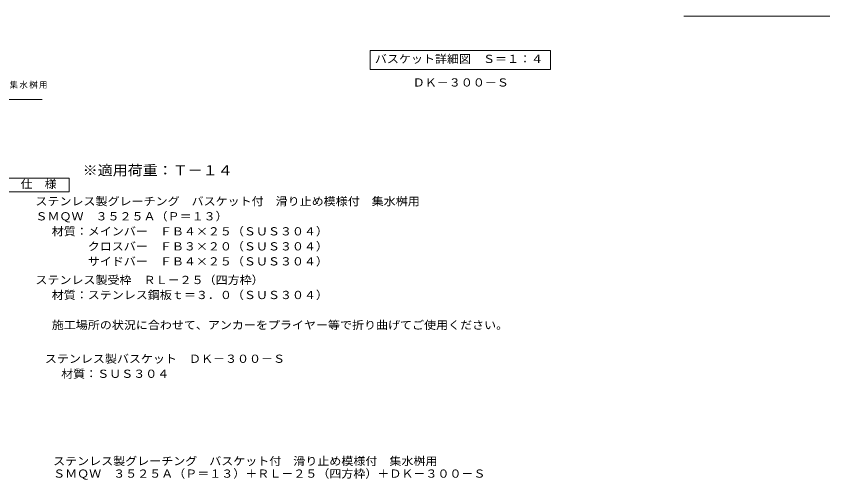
# Model space of a CAD drawing. Units: millimetres at full size, sheet at 1:4, with parts at other scales. Extents: x -822 to 976, y -780 to 766.
# Drawn here: x -216 to 976, y -780 to -101 of the extents above; entities that cross this region are included whole.
import ezdxf
from ezdxf.enums import TextEntityAlignment as Align

# ---------------------------------------------------------------- set-up
doc = ezdxf.new("R2010")
doc.units = ezdxf.units.MM
doc.header["$LTSCALE"] = 4
doc.linetypes.add('DASHED3', pattern=[4, 3, -1])
for name, color, linetype, lineweight in [('A-1', 2, 'DASHED3', 9), ('A-5', 7, 'Continuous', 9), ('D-4', 7, 'Continuous', 9), ('D-5', 7, 'Continuous', 9), ('F-5_F-5ﾚｲﾔ', 7, 'Continuous', 9), ('F-7_F-7ﾚｲﾔ', 2, 'Continuous', 9)]:
    doc.layers.add(name, color=color, linetype=linetype, lineweight=lineweight)
doc.styles.add('ＭＳ ゴシック', font='')
doc.styles.get('ＭＳ ゴシック').set_extended_font_data('MS Gothic')

msp = doc.modelspace()

# ---------------------------------------------------------------- linework, layer by layer
at = {"layer": 'A-5'}
for p, q in [((302.393, -150.984), (566.793, -150.984)), ((566.793, -150.984), (566.793, -178.984))]:
    msp.add_line(p, q, dxfattribs=at)
msp.add_lwpolyline([(302.393, -150.984), (302.393, -178.984), (566.793, -178.984)], dxfattribs=at)
at = {"layer": 'D-5'}
msp.add_line((-443.426, -222.998), (-178.046, -222.998), dxfattribs=at)
msp.add_lwpolyline([(-228.713, -358.337), (-228.713, -338.337), (-138.713, -338.337), (-138.713, -358.337)], close=True, dxfattribs=at)
at = {"layer": 'F-7_F-7ﾚｲﾔ', "color": 7}
msp.add_line((762.104, -101.04), (976.104, -101.04), dxfattribs=at)

# ---------------------------------------------------------------- texts
at = {"layer": 'A-1', "style": 'ＭＳ ゴシック', "width": 1.1}
msp.add_text('ＤＫ－３００－Ｓ', height=11.73, dxfattribs=at).set_placement((365.061, -207.493), align=Align.BOTTOM_LEFT)
at = {"layer": 'A-5', "color": 2, "style": 'ＭＳ ゴシック', "width": 1.1}
msp.add_text('バスケット詳細図\u3000Ｓ＝１：４', height=11.73, dxfattribs=at).set_placement((309.593, -172.984), align=Align.BOTTOM_LEFT)
at = {"layer": 'D-4', "color": 2, "style": 'ＭＳ ゴシック', "width": 1.1}
for s, p in [('ステンレス製バスケット\u3000ＤＫ－３００－Ｓ', (-174.1, -612.129)), ('材質：ＳＵＳ３０４', (-150.215, -634.129))]:
    msp.add_text(s, height=11.73, dxfattribs=at).set_placement(p, align=Align.BOTTOM_LEFT)
at = {"layer": 'D-5', "color": 3, "style": 'ＭＳ ゴシック', "width": 1.1}
msp.add_text('※適用荷重：Ｔ－１４', height=14.66, dxfattribs=at).set_placement((-118.713, -338.337), align=Align.BOTTOM_LEFT)
at = {"layer": 'D-5', "color": 2, "style": 'ＭＳ ゴシック', "width": 1.1}
for s, p in [('仕\u3000様', (-209.713, -356.337)), ('ステンレス製グレーチング\u3000バスケット付\u3000滑り止め模様付\u3000集水桝用', (-187.877, -381.506)), ('ＳＭＱＷ\u3000３５２５Ａ（Ｐ＝１３）', (-187.877, -403.506)), ('材質：メインバー\u3000ＦＢ４×２５（ＳＵＳ３０４）', (-163.992, -425.506)), ('\u3000\u3000\u3000クロスバー\u3000ＦＢ３×２０（ＳＵＳ３０４）', (-163.992, -447.506)), ('\u3000\u3000\u3000サイドバー\u3000ＦＢ４×２５（ＳＵＳ３０４）', (-163.992, -469.506)), ('ステンレス製受枠\u3000ＲＬ－２５（四方枠）', (-187.877, -496.743)), ('材質：ステンレス鋼板ｔ＝３．０（ＳＵＳ３０４）', (-163.992, -518.743)), ('施工場所の状況に合わせて、アンカーをプライヤー等で折り曲げてご使用ください。', (-163.992, -562.743))]:
    msp.add_text(s, height=11.73, dxfattribs=at).set_placement(p, align=Align.BOTTOM_LEFT)
at = {"layer": 'D-5', "insert": (-442.046, -206.934), "char_height": 8.798, "attachment_point": 7, "style": 'ＭＳ ゴシック'}
msp.add_mtext('\\T1.17;バスケット付\u3000滑り止め模様付\u3000集水桝用', dxfattribs=at)
at = {"layer": 'F-5_F-5ﾚｲﾔ', "color": 2, "style": 'ＭＳ ゴシック', "width": 1.1}
for s, p in [('ステンレス製グレーチング\u3000バスケット付\u3000滑り止め模様付\u3000集水桝用', (-162, -761.995)), ('ＳＭＱＷ\u3000３５２５Ａ（Ｐ＝１３）＋ＲＬ－２５（四方枠）＋ＤＫ－３００－Ｓ', (-162, -780.36))]:
    msp.add_text(s, height=11.73, dxfattribs=at).set_placement(p, align=Align.BOTTOM_LEFT)

doc.saveas('drawing.dxf')
